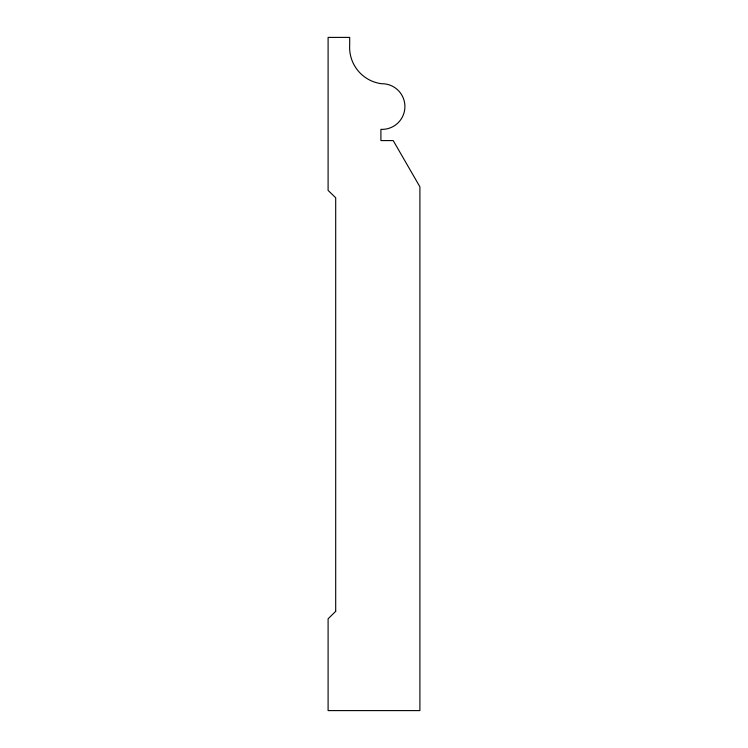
<?xml version="1.0" encoding="UTF-8"?>
<svg xmlns="http://www.w3.org/2000/svg" width="748" height="748" viewBox="0 0 748 748"><rect width="100%" height="100%" fill="white"/><g stroke="black" fill="none" stroke-linecap="round" stroke-linejoin="round"><path stroke-width="1.12" d="M335.693 611.35L328.101 618.802L328.101 710.6L419.899 710.6L419.899 186.804L393.214 140.587L380.91 140.587L380.91 129.348A22.833 22.833 0 0 0 404.911 106.871A22.833 22.833 0 0 0 381.555 83.729A36.671 36.671 0 0 1 349.69 44.983L349.69 37.4L328.101 37.4L328.101 190.403L335.693 197.762L335.693 611.35"/></g></svg>
